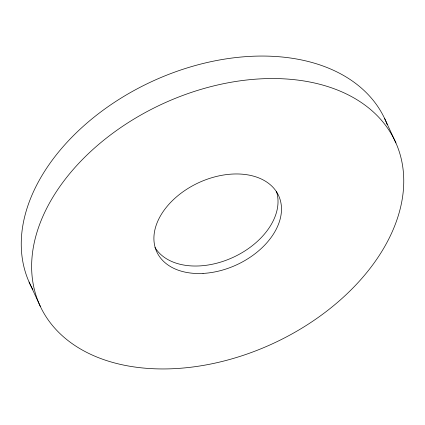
<?xml version="1.0" encoding="UTF-8"?>
<svg xmlns="http://www.w3.org/2000/svg" width="425" height="425" viewBox="0 0 425 425"><rect width="100%" height="100%" fill="white"/><g stroke="black" fill="none" stroke-linecap="round" stroke-linejoin="round"><path stroke-width="0.64" d="M384.561 118.368L395.914 142.949A195.681 131.947 -24.8 0 1 174.872 368.629A195.681 131.947 -24.8 0 1 82.307 159.651A195.681 131.947 -24.8 0 1 395.914 142.949M29.086 282.051L40.439 306.632M32.964 289.765A195.681 131.947 -24.8 0 1 151.146 81.855A195.681 131.947 -24.8 0 1 387.276 124.722M276.462 191.489A67.092 45.241 -24.8 0 1 233.102 257.364A67.092 45.241 -24.8 0 1 154.966 247.456M203.028 273.418A67.092 45.241 -24.8 0 0 278.795 196.031A67.092 45.241 -24.8 0 0 171.264 201.779A67.092 45.241 -24.8 0 0 203.028 273.418"/></g></svg>
